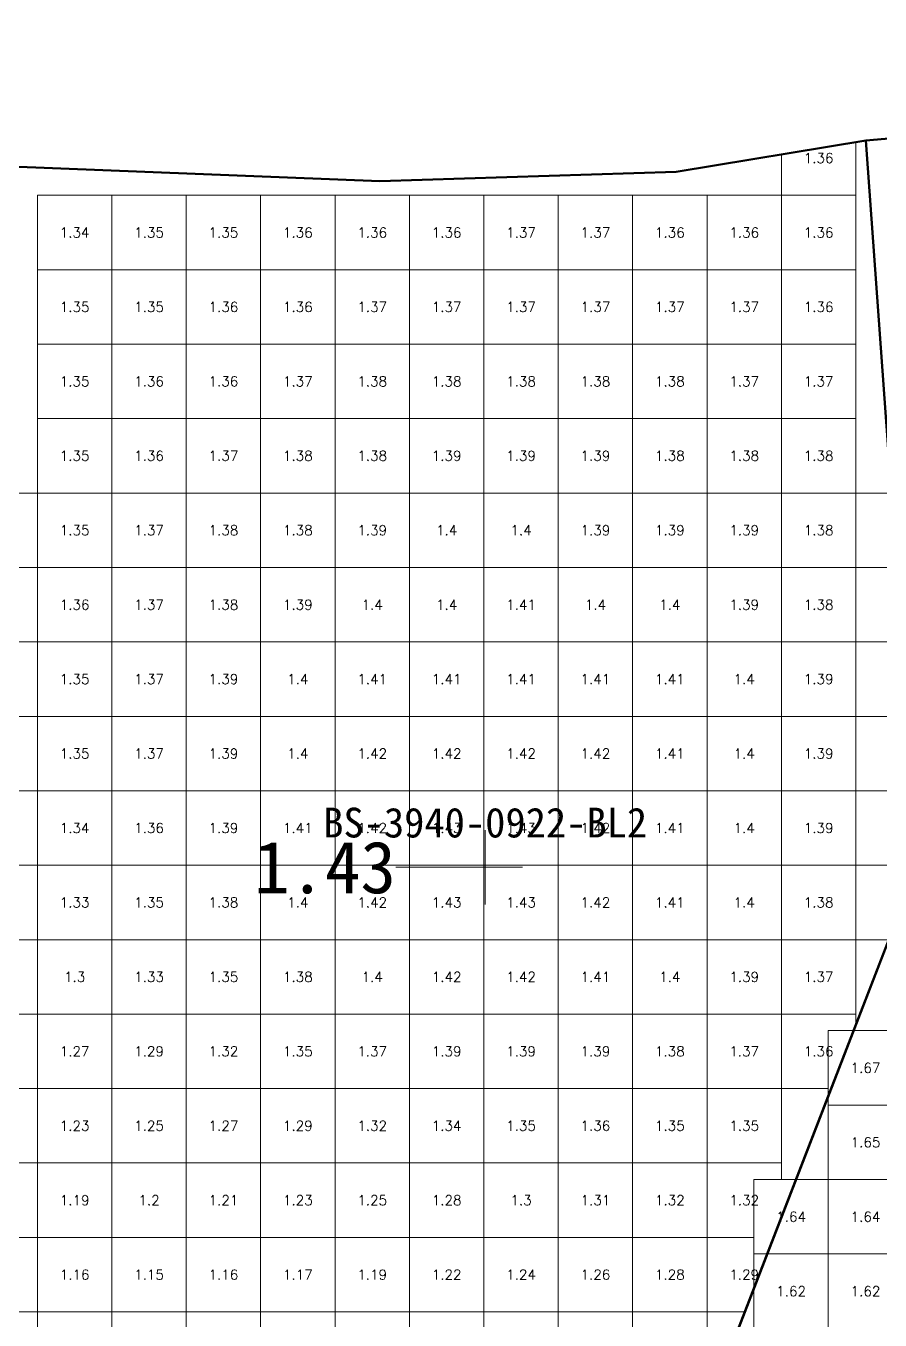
# Model space of a CAD drawing. Header units: inches. Extents: x 469984 to 470107, y 4349588 to 4349650.
# Drawn here: x 470035.83 to 470047.31, y 4349622.26 to 4349639.65 of the extents above; entities that cross this region are included whole.
import ezdxf
from ezdxf import colors
from ezdxf.entities.mleader import LeaderData, LeaderLine
from ezdxf.enums import TextEntityAlignment as Align
from ezdxf.math import Vec2, Vec3

# ---------------------------------------------------------------- set-up
doc = ezdxf.new("R2010")
doc.units = ezdxf.units.IN
doc.header["$MEASUREMENT"] = 0
for name, color, linetype, lineweight in [('1.000-1.500', 7, 'Continuous', 0), ('1.500-3.000', 7, 'Continuous', 0), ('点', 7, 'Continuous', 0), ('爆区方格网', 7, 'Continuous', 0), ('线条', 7, 'Continuous', 0), ('钻孔', 7, 'Continuous', 0)]:
    doc.layers.add(name, color=color, linetype=linetype, lineweight=lineweight)
doc.styles.add('3dmine_textStyle_1', font='txt.shx', dxfattribs={"height": 1, "bigfont": 'gbcbig.shx'})
doc.styles.add('3dmine_textStyle_2', font='', dxfattribs={"height": 1})
doc.styles.get("Standard").update_dxf_attribs({"font": 'arial.ttf'})
doc.styles.get('3dmine_textStyle_2').set_extended_font_data('SimSun-ExtB')

msp = doc.modelspace()

# ---------------------------------------------------------------- hatches: boundary and pattern name
at = {"layer": '钻孔', "linetype": 'Continuous', "lineweight": 0, "true_color": 0x0000ff, "extrusion": (0, 1, 0)}
msp.add_hatch(color=5, dxfattribs=at).paths.add_polyline_path([(-470043.001, 3929.936), (-470042.001, 3929.936), (-470042.001, 3934.936), (-470043.001, 3934.936)], flags=0)

# ---------------------------------------------------------------- linework, layer by layer
at = {"layer": '1.000-1.500', "color": 5, "linetype": 'Continuous', "lineweight": 50, "true_color": 0x0000ff}
msp.add_lwpolyline([(470047.82, 4349628.389), (470045.359, 4349622.031), (470044.457, 4349619.698), (470044.525, 4349615.37), (470039.185, 4349615.403), (470032.442, 4349615.446), (470031.612, 4349620.191), (470035.176, 4349626.046), (470035.247, 4349626.162), (470035.619, 4349637.76), (470040.586, 4349637.559), (470044.567, 4349637.688), (470047.117, 4349638.106), (470047.82, 4349628.389)], dxfattribs=at)
at = {"layer": '1.500-3.000', "color": 1, "linetype": 'Continuous', "lineweight": 50, "true_color": 0xff0000}
msp.add_lwpolyline([(470061.722, 4349630.424), (470059.63, 4349622.268), (470058.292, 4349617.052), (470059.317, 4349612.595), (470053.08, 4349612.148), (470044.525, 4349615.37), (470044.457, 4349619.698), (470046.612, 4349625.268), (470047.82, 4349628.389), (470047.117, 4349638.106), (470051.84, 4349638.515), (470058.074, 4349639.189), (470062.18, 4349639.647), (470061.722, 4349630.424)], dxfattribs=at)
at = {"layer": '点', "color": 138, "linetype": 'Continuous', "lineweight": 0, "true_color": 0x004c4c, "elevation": 3934.936}
for points in [[(470042.001, 4349627.844), (470042.001, 4349628.844)], [(470042.501, 4349628.344), (470041.501, 4349628.344)]]:
    msp.add_lwpolyline(points, dxfattribs=at)
at = {"layer": '爆区方格网', "color": 5, "linetype": 'Continuous', "lineweight": 0, "true_color": 0x0000ff, "elevation": 3932.15}
for points in [[(470046.983, 4349637.371), (470045.983, 4349637.371), (470045.983, 4349637.92), (470046.983, 4349638.085), (470046.983, 4349637.371)], [(470036.983, 4349636.371), (470035.983, 4349636.371), (470035.983, 4349637.371), (470036.983, 4349637.371), (470036.983, 4349636.371)], [(470037.983, 4349636.371), (470036.983, 4349636.371), (470036.983, 4349637.371), (470037.983, 4349637.371), (470037.983, 4349636.371)], [(470038.983, 4349636.371), (470037.983, 4349636.371), (470037.983, 4349637.371), (470038.983, 4349637.371), (470038.983, 4349636.371)], [(470039.983, 4349636.371), (470038.983, 4349636.371), (470038.983, 4349637.371), (470039.983, 4349637.371), (470039.983, 4349636.371)], [(470040.983, 4349636.371), (470039.983, 4349636.371), (470039.983, 4349637.371), (470040.983, 4349637.371), (470040.983, 4349636.371)], [(470041.983, 4349636.371), (470040.983, 4349636.371), (470040.983, 4349637.371), (470041.983, 4349637.371), (470041.983, 4349636.371)], [(470042.983, 4349636.371), (470041.983, 4349636.371), (470041.983, 4349637.371), (470042.983, 4349637.371), (470042.983, 4349636.371)], [(470043.983, 4349636.371), (470042.983, 4349636.371), (470042.983, 4349637.371), (470043.983, 4349637.371), (470043.983, 4349636.371)], [(470044.983, 4349636.371), (470043.983, 4349636.371), (470043.983, 4349637.371), (470044.983, 4349637.371), (470044.983, 4349636.371)], [(470045.983, 4349636.371), (470044.983, 4349636.371), (470044.983, 4349637.371), (470045.983, 4349637.371), (470045.983, 4349636.371)], [(470046.983, 4349636.371), (470045.983, 4349636.371), (470045.983, 4349637.371), (470046.983, 4349637.371), (470046.983, 4349636.371)], [(470036.983, 4349635.371), (470035.983, 4349635.371), (470035.983, 4349636.371), (470036.983, 4349636.371), (470036.983, 4349635.371)], [(470037.983, 4349635.371), (470036.983, 4349635.371), (470036.983, 4349636.371), (470037.983, 4349636.371), (470037.983, 4349635.371)], [(470038.983, 4349635.371), (470037.983, 4349635.371), (470037.983, 4349636.371), (470038.983, 4349636.371), (470038.983, 4349635.371)], [(470039.983, 4349635.371), (470038.983, 4349635.371), (470038.983, 4349636.371), (470039.983, 4349636.371), (470039.983, 4349635.371)], [(470040.983, 4349635.371), (470039.983, 4349635.371), (470039.983, 4349636.371), (470040.983, 4349636.371), (470040.983, 4349635.371)], [(470041.983, 4349635.371), (470040.983, 4349635.371), (470040.983, 4349636.371), (470041.983, 4349636.371), (470041.983, 4349635.371)], [(470042.983, 4349635.371), (470041.983, 4349635.371), (470041.983, 4349636.371), (470042.983, 4349636.371), (470042.983, 4349635.371)], [(470043.983, 4349635.371), (470042.983, 4349635.371), (470042.983, 4349636.371), (470043.983, 4349636.371), (470043.983, 4349635.371)], [(470044.983, 4349635.371), (470043.983, 4349635.371), (470043.983, 4349636.371), (470044.983, 4349636.371), (470044.983, 4349635.371)], [(470045.983, 4349635.371), (470044.983, 4349635.371), (470044.983, 4349636.371), (470045.983, 4349636.371), (470045.983, 4349635.371)], [(470046.983, 4349635.371), (470045.983, 4349635.371), (470045.983, 4349636.371), (470046.983, 4349636.371), (470046.983, 4349635.371)], [(470036.983, 4349634.371), (470035.983, 4349634.371), (470035.983, 4349635.371), (470036.983, 4349635.371), (470036.983, 4349634.371)], [(470037.983, 4349634.371), (470036.983, 4349634.371), (470036.983, 4349635.371), (470037.983, 4349635.371), (470037.983, 4349634.371)], [(470038.983, 4349634.371), (470037.983, 4349634.371), (470037.983, 4349635.371), (470038.983, 4349635.371), (470038.983, 4349634.371)], [(470039.983, 4349634.371), (470038.983, 4349634.371), (470038.983, 4349635.371), (470039.983, 4349635.371), (470039.983, 4349634.371)], [(470040.983, 4349634.371), (470039.983, 4349634.371), (470039.983, 4349635.371), (470040.983, 4349635.371), (470040.983, 4349634.371)], [(470041.983, 4349634.371), (470040.983, 4349634.371), (470040.983, 4349635.371), (470041.983, 4349635.371), (470041.983, 4349634.371)], [(470042.983, 4349634.371), (470041.983, 4349634.371), (470041.983, 4349635.371), (470042.983, 4349635.371), (470042.983, 4349634.371)], [(470043.983, 4349634.371), (470042.983, 4349634.371), (470042.983, 4349635.371), (470043.983, 4349635.371), (470043.983, 4349634.371)], [(470044.983, 4349634.371), (470043.983, 4349634.371), (470043.983, 4349635.371), (470044.983, 4349635.371), (470044.983, 4349634.371)], [(470045.983, 4349634.371), (470044.983, 4349634.371), (470044.983, 4349635.371), (470045.983, 4349635.371), (470045.983, 4349634.371)], [(470046.983, 4349634.371), (470045.983, 4349634.371), (470045.983, 4349635.371), (470046.983, 4349635.371), (470046.983, 4349634.371)], [(470036.983, 4349633.371), (470035.983, 4349633.371), (470035.983, 4349634.371), (470036.983, 4349634.371), (470036.983, 4349633.371)], [(470037.983, 4349633.371), (470036.983, 4349633.371), (470036.983, 4349634.371), (470037.983, 4349634.371), (470037.983, 4349633.371)], [(470038.983, 4349633.371), (470037.983, 4349633.371), (470037.983, 4349634.371), (470038.983, 4349634.371), (470038.983, 4349633.371)], [(470039.983, 4349633.371), (470038.983, 4349633.371), (470038.983, 4349634.371), (470039.983, 4349634.371), (470039.983, 4349633.371)], [(470040.983, 4349633.371), (470039.983, 4349633.371), (470039.983, 4349634.371), (470040.983, 4349634.371), (470040.983, 4349633.371)], [(470041.983, 4349633.371), (470040.983, 4349633.371), (470040.983, 4349634.371), (470041.983, 4349634.371), (470041.983, 4349633.371)], [(470042.983, 4349633.371), (470041.983, 4349633.371), (470041.983, 4349634.371), (470042.983, 4349634.371), (470042.983, 4349633.371)], [(470043.983, 4349633.371), (470042.983, 4349633.371), (470042.983, 4349634.371), (470043.983, 4349634.371), (470043.983, 4349633.371)], [(470044.983, 4349633.371), (470043.983, 4349633.371), (470043.983, 4349634.371), (470044.983, 4349634.371), (470044.983, 4349633.371)], [(470045.983, 4349633.371), (470044.983, 4349633.371), (470044.983, 4349634.371), (470045.983, 4349634.371), (470045.983, 4349633.371)], [(470046.983, 4349633.371), (470045.983, 4349633.371), (470045.983, 4349634.371), (470046.983, 4349634.371), (470046.983, 4349633.371)], [(470035.983, 4349632.371), (470034.983, 4349632.371), (470034.983, 4349633.371), (470035.983, 4349633.371), (470035.983, 4349632.371)], [(470036.983, 4349632.371), (470035.983, 4349632.371), (470035.983, 4349633.371), (470036.983, 4349633.371), (470036.983, 4349632.371)], [(470037.983, 4349632.371), (470036.983, 4349632.371), (470036.983, 4349633.371), (470037.983, 4349633.371), (470037.983, 4349632.371)], [(470038.983, 4349632.371), (470037.983, 4349632.371), (470037.983, 4349633.371), (470038.983, 4349633.371), (470038.983, 4349632.371)], [(470039.983, 4349632.371), (470038.983, 4349632.371), (470038.983, 4349633.371), (470039.983, 4349633.371), (470039.983, 4349632.371)], [(470040.983, 4349632.371), (470039.983, 4349632.371), (470039.983, 4349633.371), (470040.983, 4349633.371), (470040.983, 4349632.371)], [(470041.983, 4349632.371), (470040.983, 4349632.371), (470040.983, 4349633.371), (470041.983, 4349633.371), (470041.983, 4349632.371)], [(470042.983, 4349632.371), (470041.983, 4349632.371), (470041.983, 4349633.371), (470042.983, 4349633.371), (470042.983, 4349632.371)], [(470043.983, 4349632.371), (470042.983, 4349632.371), (470042.983, 4349633.371), (470043.983, 4349633.371), (470043.983, 4349632.371)], [(470044.983, 4349632.371), (470043.983, 4349632.371), (470043.983, 4349633.371), (470044.983, 4349633.371), (470044.983, 4349632.371)], [(470045.983, 4349632.371), (470044.983, 4349632.371), (470044.983, 4349633.371), (470045.983, 4349633.371), (470045.983, 4349632.371)], [(470046.983, 4349632.371), (470045.983, 4349632.371), (470045.983, 4349633.371), (470046.983, 4349633.371), (470046.983, 4349632.371)], [(470047.532, 4349632.371), (470046.983, 4349632.371), (470046.983, 4349633.371), (470047.459, 4349633.371), (470047.532, 4349632.371)], [(470035.983, 4349631.371), (470034.983, 4349631.371), (470034.983, 4349632.371), (470035.983, 4349632.371), (470035.983, 4349631.371)], [(470036.983, 4349631.371), (470035.983, 4349631.371), (470035.983, 4349632.371), (470036.983, 4349632.371), (470036.983, 4349631.371)], [(470037.983, 4349631.371), (470036.983, 4349631.371), (470036.983, 4349632.371), (470037.983, 4349632.371), (470037.983, 4349631.371)], [(470038.983, 4349631.371), (470037.983, 4349631.371), (470037.983, 4349632.371), (470038.983, 4349632.371), (470038.983, 4349631.371)], [(470039.983, 4349631.371), (470038.983, 4349631.371), (470038.983, 4349632.371), (470039.983, 4349632.371), (470039.983, 4349631.371)], [(470040.983, 4349631.371), (470039.983, 4349631.371), (470039.983, 4349632.371), (470040.983, 4349632.371), (470040.983, 4349631.371)], [(470041.983, 4349631.371), (470040.983, 4349631.371), (470040.983, 4349632.371), (470041.983, 4349632.371), (470041.983, 4349631.371)], [(470042.983, 4349631.371), (470041.983, 4349631.371), (470041.983, 4349632.371), (470042.983, 4349632.371), (470042.983, 4349631.371)], [(470043.983, 4349631.371), (470042.983, 4349631.371), (470042.983, 4349632.371), (470043.983, 4349632.371), (470043.983, 4349631.371)], [(470044.983, 4349631.371), (470043.983, 4349631.371), (470043.983, 4349632.371), (470044.983, 4349632.371), (470044.983, 4349631.371)], [(470045.983, 4349631.371), (470044.983, 4349631.371), (470044.983, 4349632.371), (470045.983, 4349632.371), (470045.983, 4349631.371)], [(470046.983, 4349631.371), (470045.983, 4349631.371), (470045.983, 4349632.371), (470046.983, 4349632.371), (470046.983, 4349631.371)], [(470047.604, 4349631.371), (470046.983, 4349631.371), (470046.983, 4349632.371), (470047.532, 4349632.371), (470047.604, 4349631.371)], [(470035.983, 4349630.371), (470034.983, 4349630.371), (470034.983, 4349631.371), (470035.983, 4349631.371), (470035.983, 4349630.371)], [(470036.983, 4349630.371), (470035.983, 4349630.371), (470035.983, 4349631.371), (470036.983, 4349631.371), (470036.983, 4349630.371)], [(470037.983, 4349630.371), (470036.983, 4349630.371), (470036.983, 4349631.371), (470037.983, 4349631.371), (470037.983, 4349630.371)], [(470038.983, 4349630.371), (470037.983, 4349630.371), (470037.983, 4349631.371), (470038.983, 4349631.371), (470038.983, 4349630.371)], [(470039.983, 4349630.371), (470038.983, 4349630.371), (470038.983, 4349631.371), (470039.983, 4349631.371), (470039.983, 4349630.371)], [(470040.983, 4349630.371), (470039.983, 4349630.371), (470039.983, 4349631.371), (470040.983, 4349631.371), (470040.983, 4349630.371)], [(470041.983, 4349630.371), (470040.983, 4349630.371), (470040.983, 4349631.371), (470041.983, 4349631.371), (470041.983, 4349630.371)], [(470042.983, 4349630.371), (470041.983, 4349630.371), (470041.983, 4349631.371), (470042.983, 4349631.371), (470042.983, 4349630.371)], [(470043.983, 4349630.371), (470042.983, 4349630.371), (470042.983, 4349631.371), (470043.983, 4349631.371), (470043.983, 4349630.371)], [(470044.983, 4349630.371), (470043.983, 4349630.371), (470043.983, 4349631.371), (470044.983, 4349631.371), (470044.983, 4349630.371)], [(470045.983, 4349630.371), (470044.983, 4349630.371), (470044.983, 4349631.371), (470045.983, 4349631.371), (470045.983, 4349630.371)], [(470046.983, 4349630.371), (470045.983, 4349630.371), (470045.983, 4349631.371), (470046.983, 4349631.371), (470046.983, 4349630.371)], [(470047.62, 4349631.149), (470047.983, 4349631.149), (470047.983, 4349630.371), (470047.676, 4349630.371), (470047.62, 4349631.149), (470047.613, 4349631.149), (470047.613, 4349630.371), (470046.983, 4349630.371), (470046.983, 4349631.371), (470047.604, 4349631.371), (470047.62, 4349631.149)], [(470035.983, 4349629.371), (470034.983, 4349629.371), (470034.983, 4349630.371), (470035.983, 4349630.371), (470035.983, 4349629.371)], [(470036.983, 4349629.371), (470035.983, 4349629.371), (470035.983, 4349630.371), (470036.983, 4349630.371), (470036.983, 4349629.371)], [(470037.983, 4349629.371), (470036.983, 4349629.371), (470036.983, 4349630.371), (470037.983, 4349630.371), (470037.983, 4349629.371)], [(470038.983, 4349629.371), (470037.983, 4349629.371), (470037.983, 4349630.371), (470038.983, 4349630.371), (470038.983, 4349629.371)], [(470039.983, 4349629.371), (470038.983, 4349629.371), (470038.983, 4349630.371), (470039.983, 4349630.371), (470039.983, 4349629.371)], [(470040.983, 4349629.371), (470039.983, 4349629.371), (470039.983, 4349630.371), (470040.983, 4349630.371), (470040.983, 4349629.371)], [(470041.983, 4349629.371), (470040.983, 4349629.371), (470040.983, 4349630.371), (470041.983, 4349630.371), (470041.983, 4349629.371)], [(470042.983, 4349629.371), (470041.983, 4349629.371), (470041.983, 4349630.371), (470042.983, 4349630.371), (470042.983, 4349629.371)], [(470043.983, 4349629.371), (470042.983, 4349629.371), (470042.983, 4349630.371), (470043.983, 4349630.371), (470043.983, 4349629.371)], [(470044.983, 4349629.371), (470043.983, 4349629.371), (470043.983, 4349630.371), (470044.983, 4349630.371), (470044.983, 4349629.371)], [(470045.983, 4349629.371), (470044.983, 4349629.371), (470044.983, 4349630.371), (470045.983, 4349630.371), (470045.983, 4349629.371)], [(470046.983, 4349629.371), (470045.983, 4349629.371), (470045.983, 4349630.371), (470046.983, 4349630.371), (470046.983, 4349629.371)], [(470047.613, 4349630.149), (470047.613, 4349629.371), (470046.983, 4349629.371), (470046.983, 4349630.371), (470047.613, 4349630.371), (470047.613, 4349630.149)], [(470035.983, 4349628.371), (470034.983, 4349628.371), (470034.983, 4349629.371), (470035.983, 4349629.371), (470035.983, 4349628.371)], [(470036.983, 4349628.371), (470035.983, 4349628.371), (470035.983, 4349629.371), (470036.983, 4349629.371), (470036.983, 4349628.371)], [(470037.983, 4349628.371), (470036.983, 4349628.371), (470036.983, 4349629.371), (470037.983, 4349629.371), (470037.983, 4349628.371)], [(470038.983, 4349628.371), (470037.983, 4349628.371), (470037.983, 4349629.371), (470038.983, 4349629.371), (470038.983, 4349628.371)], [(470039.983, 4349628.371), (470038.983, 4349628.371), (470038.983, 4349629.371), (470039.983, 4349629.371), (470039.983, 4349628.371)], [(470040.983, 4349628.371), (470039.983, 4349628.371), (470039.983, 4349629.371), (470040.983, 4349629.371), (470040.983, 4349628.371)], [(470041.983, 4349628.371), (470040.983, 4349628.371), (470040.983, 4349629.371), (470041.983, 4349629.371), (470041.983, 4349628.371)], [(470042.983, 4349628.371), (470041.983, 4349628.371), (470041.983, 4349629.371), (470042.983, 4349629.371), (470042.983, 4349628.371)], [(470043.983, 4349628.371), (470042.983, 4349628.371), (470042.983, 4349629.371), (470043.983, 4349629.371), (470043.983, 4349628.371)], [(470044.983, 4349628.371), (470043.983, 4349628.371), (470043.983, 4349629.371), (470044.983, 4349629.371), (470044.983, 4349628.371)], [(470045.983, 4349628.371), (470044.983, 4349628.371), (470044.983, 4349629.371), (470045.983, 4349629.371), (470045.983, 4349628.371)], [(470046.983, 4349628.371), (470045.983, 4349628.371), (470045.983, 4349629.371), (470046.983, 4349629.371), (470046.983, 4349628.371)], [(470047.613, 4349629.149), (470047.613, 4349628.371), (470046.983, 4349628.371), (470046.983, 4349629.371), (470047.613, 4349629.371), (470047.613, 4349629.149)], [(470035.983, 4349627.371), (470034.983, 4349627.371), (470034.983, 4349628.371), (470035.983, 4349628.371), (470035.983, 4349627.371)], [(470036.983, 4349627.371), (470035.983, 4349627.371), (470035.983, 4349628.371), (470036.983, 4349628.371), (470036.983, 4349627.371)], [(470037.983, 4349627.371), (470036.983, 4349627.371), (470036.983, 4349628.371), (470037.983, 4349628.371), (470037.983, 4349627.371)], [(470038.983, 4349627.371), (470037.983, 4349627.371), (470037.983, 4349628.371), (470038.983, 4349628.371), (470038.983, 4349627.371)], [(470039.983, 4349627.371), (470038.983, 4349627.371), (470038.983, 4349628.371), (470039.983, 4349628.371), (470039.983, 4349627.371)], [(470040.983, 4349627.371), (470039.983, 4349627.371), (470039.983, 4349628.371), (470040.983, 4349628.371), (470040.983, 4349627.371)], [(470041.983, 4349627.371), (470040.983, 4349627.371), (470040.983, 4349628.371), (470041.983, 4349628.371), (470041.983, 4349627.371)], [(470042.983, 4349627.371), (470041.983, 4349627.371), (470041.983, 4349628.371), (470042.983, 4349628.371), (470042.983, 4349627.371)], [(470043.983, 4349627.371), (470042.983, 4349627.371), (470042.983, 4349628.371), (470043.983, 4349628.371), (470043.983, 4349627.371)], [(470044.983, 4349627.371), (470043.983, 4349627.371), (470043.983, 4349628.371), (470044.983, 4349628.371), (470044.983, 4349627.371)], [(470045.983, 4349627.371), (470044.983, 4349627.371), (470044.983, 4349628.371), (470045.983, 4349628.371), (470045.983, 4349627.371)], [(470046.983, 4349627.371), (470045.983, 4349627.371), (470045.983, 4349628.371), (470046.983, 4349628.371), (470046.983, 4349627.371)], [(470047.613, 4349628.149), (470047.613, 4349627.854), (470047.727, 4349628.149), (470047.426, 4349627.371), (470046.983, 4349627.371), (470046.983, 4349628.371), (470047.613, 4349628.371), (470047.613, 4349628.149)], [(470035.983, 4349626.371), (470034.983, 4349626.371), (470034.983, 4349627.371), (470035.983, 4349627.371), (470035.983, 4349626.371)], [(470036.983, 4349626.371), (470035.983, 4349626.371), (470035.983, 4349627.371), (470036.983, 4349627.371), (470036.983, 4349626.371)], [(470037.983, 4349626.371), (470036.983, 4349626.371), (470036.983, 4349627.371), (470037.983, 4349627.371), (470037.983, 4349626.371)], [(470038.983, 4349626.371), (470037.983, 4349626.371), (470037.983, 4349627.371), (470038.983, 4349627.371), (470038.983, 4349626.371)], [(470039.983, 4349626.371), (470038.983, 4349626.371), (470038.983, 4349627.371), (470039.983, 4349627.371), (470039.983, 4349626.371)], [(470040.983, 4349626.371), (470039.983, 4349626.371), (470039.983, 4349627.371), (470040.983, 4349627.371), (470040.983, 4349626.371)], [(470041.983, 4349626.371), (470040.983, 4349626.371), (470040.983, 4349627.371), (470041.983, 4349627.371), (470041.983, 4349626.371)], [(470042.983, 4349626.371), (470041.983, 4349626.371), (470041.983, 4349627.371), (470042.983, 4349627.371), (470042.983, 4349626.371)], [(470043.983, 4349626.371), (470042.983, 4349626.371), (470042.983, 4349627.371), (470043.983, 4349627.371), (470043.983, 4349626.371)], [(470044.983, 4349626.371), (470043.983, 4349626.371), (470043.983, 4349627.371), (470044.983, 4349627.371), (470044.983, 4349626.371)], [(470045.983, 4349626.371), (470044.983, 4349626.371), (470044.983, 4349627.371), (470045.983, 4349627.371), (470045.983, 4349626.371)], [(470046.983, 4349626.371), (470045.983, 4349626.371), (470045.983, 4349627.371), (470046.983, 4349627.371), (470046.983, 4349626.371)], [(470035.983, 4349625.371), (470034.983, 4349625.371), (470034.983, 4349625.729), (470035.247, 4349626.162), (470035.176, 4349626.046), (470034.983, 4349625.729), (470034.983, 4349626.371), (470035.983, 4349626.371), (470035.983, 4349625.371)], [(470036.983, 4349625.371), (470035.983, 4349625.371), (470035.983, 4349626.371), (470036.983, 4349626.371), (470036.983, 4349625.371)], [(470037.983, 4349625.371), (470036.983, 4349625.371), (470036.983, 4349626.371), (470037.983, 4349626.371), (470037.983, 4349625.371)], [(470038.983, 4349625.371), (470037.983, 4349625.371), (470037.983, 4349626.371), (470038.983, 4349626.371), (470038.983, 4349625.371)], [(470039.983, 4349625.371), (470038.983, 4349625.371), (470038.983, 4349626.371), (470039.983, 4349626.371), (470039.983, 4349625.371)], [(470040.983, 4349625.371), (470039.983, 4349625.371), (470039.983, 4349626.371), (470040.983, 4349626.371), (470040.983, 4349625.371)], [(470041.983, 4349625.371), (470040.983, 4349625.371), (470040.983, 4349626.371), (470041.983, 4349626.371), (470041.983, 4349625.371)], [(470042.983, 4349625.371), (470041.983, 4349625.371), (470041.983, 4349626.371), (470042.983, 4349626.371), (470042.983, 4349625.371)], [(470043.983, 4349625.371), (470042.983, 4349625.371), (470042.983, 4349626.371), (470043.983, 4349626.371), (470043.983, 4349625.371)], [(470044.983, 4349625.371), (470043.983, 4349625.371), (470043.983, 4349626.371), (470044.983, 4349626.371), (470044.983, 4349625.371)], [(470045.983, 4349625.371), (470044.983, 4349625.371), (470044.983, 4349626.371), (470045.983, 4349626.371), (470045.983, 4349625.371)], [(470046.983, 4349626.227), (470046.652, 4349625.371), (470046.652, 4349625.371), (470046.953, 4349626.149), (470046.613, 4349626.149), (470046.613, 4349625.371), (470045.983, 4349625.371), (470045.983, 4349626.371), (470046.983, 4349626.371), (470046.983, 4349626.227)], [(470035.983, 4349624.371), (470034.983, 4349624.371), (470034.983, 4349625.371), (470035.983, 4349625.371), (470035.983, 4349624.371)], [(470036.983, 4349624.371), (470035.983, 4349624.371), (470035.983, 4349625.371), (470036.983, 4349625.371), (470036.983, 4349624.371)], [(470037.983, 4349624.371), (470036.983, 4349624.371), (470036.983, 4349625.371), (470037.983, 4349625.371), (470037.983, 4349624.371)], [(470038.983, 4349624.371), (470037.983, 4349624.371), (470037.983, 4349625.371), (470038.983, 4349625.371), (470038.983, 4349624.371)], [(470039.983, 4349624.371), (470038.983, 4349624.371), (470038.983, 4349625.371), (470039.983, 4349625.371), (470039.983, 4349624.371)], [(470040.983, 4349624.371), (470039.983, 4349624.371), (470039.983, 4349625.371), (470040.983, 4349625.371), (470040.983, 4349624.371)], [(470041.983, 4349624.371), (470040.983, 4349624.371), (470040.983, 4349625.371), (470041.983, 4349625.371), (470041.983, 4349624.371)], [(470042.983, 4349624.371), (470041.983, 4349624.371), (470041.983, 4349625.371), (470042.983, 4349625.371), (470042.983, 4349624.371)], [(470043.983, 4349624.371), (470042.983, 4349624.371), (470042.983, 4349625.371), (470043.983, 4349625.371), (470043.983, 4349624.371)], [(470044.983, 4349624.371), (470043.983, 4349624.371), (470043.983, 4349625.371), (470044.983, 4349625.371), (470044.983, 4349624.371)], [(470045.983, 4349624.371), (470044.983, 4349624.371), (470044.983, 4349625.371), (470045.983, 4349625.371), (470045.983, 4349624.371)], [(470035.983, 4349623.371), (470034.983, 4349623.371), (470034.983, 4349624.371), (470035.983, 4349624.371), (470035.983, 4349623.371)], [(470036.983, 4349623.371), (470035.983, 4349623.371), (470035.983, 4349624.371), (470036.983, 4349624.371), (470036.983, 4349623.371)], [(470037.983, 4349623.371), (470036.983, 4349623.371), (470036.983, 4349624.371), (470037.983, 4349624.371), (470037.983, 4349623.371)], [(470038.983, 4349623.371), (470037.983, 4349623.371), (470037.983, 4349624.371), (470038.983, 4349624.371), (470038.983, 4349623.371)], [(470039.983, 4349623.371), (470038.983, 4349623.371), (470038.983, 4349624.371), (470039.983, 4349624.371), (470039.983, 4349623.371)], [(470040.983, 4349623.371), (470039.983, 4349623.371), (470039.983, 4349624.371), (470040.983, 4349624.371), (470040.983, 4349623.371)], [(470041.983, 4349623.371), (470040.983, 4349623.371), (470040.983, 4349624.371), (470041.983, 4349624.371), (470041.983, 4349623.371)], [(470042.983, 4349623.371), (470041.983, 4349623.371), (470041.983, 4349624.371), (470042.983, 4349624.371), (470042.983, 4349623.371)], [(470043.983, 4349623.371), (470042.983, 4349623.371), (470042.983, 4349624.371), (470043.983, 4349624.371), (470043.983, 4349623.371)], [(470044.983, 4349623.371), (470043.983, 4349623.371), (470043.983, 4349624.371), (470044.983, 4349624.371), (470044.983, 4349623.371)], [(470045.983, 4349624.149), (470045.613, 4349624.149), (470045.613, 4349623.371), (470044.983, 4349623.371), (470044.983, 4349624.371), (470045.983, 4349624.371), (470045.983, 4349624.149)], [(470045.983, 4349623.643), (470045.878, 4349623.371), (470045.983, 4349623.643), (470045.983, 4349623.643)], [(470035.983, 4349622.371), (470034.983, 4349622.371), (470034.983, 4349623.371), (470035.983, 4349623.371), (470035.983, 4349622.371)], [(470036.983, 4349622.371), (470035.983, 4349622.371), (470035.983, 4349623.371), (470036.983, 4349623.371), (470036.983, 4349622.371)], [(470037.983, 4349622.371), (470036.983, 4349622.371), (470036.983, 4349623.371), (470037.983, 4349623.371), (470037.983, 4349622.371)], [(470038.983, 4349622.371), (470037.983, 4349622.371), (470037.983, 4349623.371), (470038.983, 4349623.371), (470038.983, 4349622.371)], [(470039.983, 4349622.371), (470038.983, 4349622.371), (470038.983, 4349623.371), (470039.983, 4349623.371), (470039.983, 4349622.371)], [(470040.983, 4349622.371), (470039.983, 4349622.371), (470039.983, 4349623.371), (470040.983, 4349623.371), (470040.983, 4349622.371)], [(470041.983, 4349622.371), (470040.983, 4349622.371), (470040.983, 4349623.371), (470041.983, 4349623.371), (470041.983, 4349622.371)], [(470042.983, 4349622.371), (470041.983, 4349622.371), (470041.983, 4349623.371), (470042.983, 4349623.371), (470042.983, 4349622.371)], [(470043.983, 4349622.371), (470042.983, 4349622.371), (470042.983, 4349623.371), (470043.983, 4349623.371), (470043.983, 4349622.371)], [(470044.983, 4349622.371), (470043.983, 4349622.371), (470043.983, 4349623.371), (470044.983, 4349623.371), (470044.983, 4349622.371)], [(470045.491, 4349622.371), (470044.983, 4349622.371), (470044.983, 4349623.371), (470045.613, 4349623.371), (470045.613, 4349623.149), (470045.613, 4349622.685), (470045.792, 4349623.149), (470045.878, 4349623.371), (470045.491, 4349622.371)], [(470035.983, 4349621.371), (470034.983, 4349621.371), (470034.983, 4349622.371), (470035.983, 4349622.371), (470035.983, 4349621.371)], [(470036.983, 4349621.371), (470035.983, 4349621.371), (470035.983, 4349622.371), (470036.983, 4349622.371), (470036.983, 4349621.371)], [(470037.983, 4349621.371), (470036.983, 4349621.371), (470036.983, 4349622.371), (470037.983, 4349622.371), (470037.983, 4349621.371)], [(470038.983, 4349621.371), (470037.983, 4349621.371), (470037.983, 4349622.371), (470038.983, 4349622.371), (470038.983, 4349621.371)], [(470039.983, 4349621.371), (470038.983, 4349621.371), (470038.983, 4349622.371), (470039.983, 4349622.371), (470039.983, 4349621.371)], [(470040.983, 4349621.371), (470039.983, 4349621.371), (470039.983, 4349622.371), (470040.983, 4349622.371), (470040.983, 4349621.371)], [(470041.983, 4349621.371), (470040.983, 4349621.371), (470040.983, 4349622.371), (470041.983, 4349622.371), (470041.983, 4349621.371)], [(470042.983, 4349621.371), (470041.983, 4349621.371), (470041.983, 4349622.371), (470042.983, 4349622.371), (470042.983, 4349621.371)], [(470043.983, 4349621.371), (470042.983, 4349621.371), (470042.983, 4349622.371), (470043.983, 4349622.371), (470043.983, 4349621.371)], [(470044.983, 4349621.371), (470043.983, 4349621.371), (470043.983, 4349622.371), (470044.983, 4349622.371), (470044.983, 4349621.371)]]:
    msp.add_lwpolyline(points, dxfattribs=at)
at = {"layer": '爆区方格网', "color": 1, "linetype": 'Continuous', "lineweight": 0, "true_color": 0xff0000, "elevation": 3932.296}
for points in [[(470046.613, 4349625.269), (470046.613, 4349626.149), (470046.953, 4349626.149), (470046.613, 4349625.269)], [(470047.613, 4349625.149), (470046.613, 4349625.149), (470046.613, 4349625.269), (470046.953, 4349626.149), (470047.613, 4349626.149), (470047.613, 4349625.149)], [(470047.613, 4349624.149), (470046.613, 4349624.149), (470046.613, 4349625.149), (470047.613, 4349625.149), (470047.613, 4349624.149)], [(470045.792, 4349623.149), (470045.613, 4349623.149), (470045.613, 4349624.149), (470046.179, 4349624.149), (470045.792, 4349623.149)], [(470046.613, 4349623.149), (470045.792, 4349623.149), (470046.179, 4349624.149), (470046.613, 4349624.149), (470046.613, 4349623.149)], [(470047.613, 4349623.149), (470046.613, 4349623.149), (470046.613, 4349624.149), (470047.613, 4349624.149), (470047.613, 4349623.149)], [(470045.613, 4349622.685), (470045.613, 4349623.149), (470045.792, 4349623.149), (470045.613, 4349622.685)], [(470046.613, 4349622.149), (470045.613, 4349622.149), (470045.613, 4349622.685), (470045.792, 4349623.149), (470046.613, 4349623.149), (470046.613, 4349622.149)], [(470047.613, 4349622.149), (470046.613, 4349622.149), (470046.613, 4349623.149), (470047.613, 4349623.149), (470047.613, 4349622.149)]]:
    msp.add_lwpolyline(points, dxfattribs=at)
at = {"layer": '线条', "color": 138, "linetype": 'Continuous', "lineweight": 0, "true_color": 0x004c4c, "elevation": 3934.936}
msp.add_lwpolyline([(470042.001, 4349628.344), (470042.001, 4349628.344), (470042.001, 4349628.344)], dxfattribs=at)
at = {"layer": '钻孔', "color": 5, "linetype": 'Continuous', "lineweight": 0, "true_color": 0x0000ff}
for elevation in [3934.936, 3929.936]:
    msp.add_lwpolyline([(470042.001, 4349628.344), (470040.801, 4349628.344)], dxfattribs=dict(at, elevation=elevation))

# ---------------------------------------------------------------- texts
at = {"color": 5, "linetype": 'Continuous', "lineweight": 0, "true_color": 0x0000ff, "style": '3dmine_textStyle_1'}
for s, p in [('1.36', (470046.483, 4349637.871, 3932.15)), ('1.34', (470036.483, 4349636.871, 3932.15)), ('1.35', (470037.483, 4349636.871, 3932.15)), ('1.35', (470038.483, 4349636.871, 3932.15)), ('1.36', (470039.483, 4349636.871, 3932.15)), ('1.36', (470040.483, 4349636.871, 3932.15)), ('1.36', (470041.483, 4349636.871, 3932.15)), ('1.37', (470042.483, 4349636.871, 3932.15)), ('1.37', (470043.483, 4349636.871, 3932.15)), ('1.36', (470044.483, 4349636.871, 3932.15)), ('1.36', (470045.483, 4349636.871, 3932.15)), ('1.36', (470046.483, 4349636.871, 3932.15)), ('1.35', (470036.483, 4349635.871, 3932.15)), ('1.35', (470037.483, 4349635.871, 3932.15)), ('1.36', (470038.483, 4349635.871, 3932.15)), ('1.36', (470039.483, 4349635.871, 3932.15)), ('1.37', (470040.483, 4349635.871, 3932.15)), ('1.37', (470041.483, 4349635.871, 3932.15)), ('1.37', (470042.483, 4349635.871, 3932.15)), ('1.37', (470043.483, 4349635.871, 3932.15)), ('1.37', (470044.483, 4349635.871, 3932.15)), ('1.37', (470045.483, 4349635.871, 3932.15)), ('1.36', (470046.483, 4349635.871, 3932.15)), ('1.35', (470036.483, 4349634.871, 3932.15)), ('1.36', (470037.483, 4349634.871, 3932.15)), ('1.36', (470038.483, 4349634.871, 3932.15)), ('1.37', (470039.483, 4349634.871, 3932.15)), ('1.38', (470040.483, 4349634.871, 3932.15)), ('1.38', (470041.483, 4349634.871, 3932.15)), ('1.38', (470042.483, 4349634.871, 3932.15)), ('1.38', (470043.483, 4349634.871, 3932.15)), ('1.38', (470044.483, 4349634.871, 3932.15)), ('1.37', (470045.483, 4349634.871, 3932.15)), ('1.37', (470046.483, 4349634.871, 3932.15)), ('1.35', (470036.483, 4349633.871, 3932.15)), ('1.36', (470037.483, 4349633.871, 3932.15)), ('1.37', (470038.483, 4349633.871, 3932.15)), ('1.38', (470039.483, 4349633.871, 3932.15)), ('1.38', (470040.483, 4349633.871, 3932.15)), ('1.39', (470041.483, 4349633.871, 3932.15)), ('1.39', (470042.483, 4349633.871, 3932.15)), ('1.39', (470043.483, 4349633.871, 3932.15)), ('1.38', (470044.483, 4349633.871, 3932.15)), ('1.38', (470045.483, 4349633.871, 3932.15)), ('1.38', (470046.483, 4349633.871, 3932.15)), ('1.35', (470036.483, 4349632.871, 3932.15)), ('1.37', (470037.483, 4349632.871, 3932.15)), ('1.38', (470038.483, 4349632.871, 3932.15)), ('1.38', (470039.483, 4349632.871, 3932.15)), ('1.39', (470040.483, 4349632.871, 3932.15)), ('1.4', (470041.483, 4349632.871, 3932.15)), ('1.4', (470042.483, 4349632.871, 3932.15)), ('1.39', (470043.483, 4349632.871, 3932.15)), ('1.39', (470044.483, 4349632.871, 3932.15)), ('1.39', (470045.483, 4349632.871, 3932.15)), ('1.38', (470046.483, 4349632.871, 3932.15)), ('1.36', (470036.483, 4349631.871, 3932.15)), ('1.37', (470037.483, 4349631.871, 3932.15)), ('1.38', (470038.483, 4349631.871, 3932.15)), ('1.39', (470039.483, 4349631.871, 3932.15)), ('1.4', (470040.483, 4349631.871, 3932.15)), ('1.4', (470041.483, 4349631.871, 3932.15)), ('1.41', (470042.483, 4349631.871, 3932.15)), ('1.4', (470043.483, 4349631.871, 3932.15)), ('1.4', (470044.483, 4349631.871, 3932.15)), ('1.39', (470045.483, 4349631.871, 3932.15)), ('1.38', (470046.483, 4349631.871, 3932.15)), ('1.35', (470036.483, 4349630.871, 3932.15)), ('1.37', (470037.483, 4349630.871, 3932.15)), ('1.39', (470038.483, 4349630.871, 3932.15)), ('1.4', (470039.483, 4349630.871, 3932.15)), ('1.41', (470040.483, 4349630.871, 3932.15)), ('1.41', (470041.483, 4349630.871, 3932.15)), ('1.41', (470042.483, 4349630.871, 3932.15)), ('1.41', (470043.483, 4349630.871, 3932.15)), ('1.41', (470044.483, 4349630.871, 3932.15)), ('1.4', (470045.483, 4349630.871, 3932.15)), ('1.39', (470046.483, 4349630.871, 3932.15)), ('1.35', (470036.483, 4349629.871, 3932.15)), ('1.37', (470037.483, 4349629.871, 3932.15)), ('1.39', (470038.483, 4349629.871, 3932.15)), ('1.4', (470039.483, 4349629.871, 3932.15)), ('1.42', (470040.483, 4349629.871, 3932.15)), ('1.42', (470041.483, 4349629.871, 3932.15)), ('1.42', (470042.483, 4349629.871, 3932.15)), ('1.42', (470043.483, 4349629.871, 3932.15)), ('1.41', (470044.483, 4349629.871, 3932.15)), ('1.4', (470045.483, 4349629.871, 3932.15)), ('1.39', (470046.483, 4349629.871, 3932.15)), ('1.34', (470036.483, 4349628.871, 3932.15)), ('1.36', (470037.483, 4349628.871, 3932.15)), ('1.39', (470038.483, 4349628.871, 3932.15)), ('1.41', (470039.483, 4349628.871, 3932.15)), ('1.42', (470040.483, 4349628.871, 3932.15)), ('1.43', (470041.483, 4349628.871, 3932.15)), ('1.43', (470042.483, 4349628.871, 3932.15)), ('1.42', (470043.483, 4349628.871, 3932.15)), ('1.41', (470044.483, 4349628.871, 3932.15)), ('1.4', (470045.483, 4349628.871, 3932.15)), ('1.39', (470046.483, 4349628.871, 3932.15)), ('1.33', (470036.483, 4349627.871, 3932.15)), ('1.35', (470037.483, 4349627.871, 3932.15)), ('1.38', (470038.483, 4349627.871, 3932.15)), ('1.4', (470039.483, 4349627.871, 3932.15)), ('1.42', (470040.483, 4349627.871, 3932.15)), ('1.43', (470041.483, 4349627.871, 3932.15)), ('1.43', (470042.483, 4349627.871, 3932.15)), ('1.42', (470043.483, 4349627.871, 3932.15)), ('1.41', (470044.483, 4349627.871, 3932.15)), ('1.4', (470045.483, 4349627.871, 3932.15)), ('1.38', (470046.483, 4349627.871, 3932.15)), ('1.3', (470036.483, 4349626.871, 3932.15)), ('1.33', (470037.483, 4349626.871, 3932.15)), ('1.35', (470038.483, 4349626.871, 3932.15)), ('1.38', (470039.483, 4349626.871, 3932.15)), ('1.4', (470040.483, 4349626.871, 3932.15)), ('1.42', (470041.483, 4349626.871, 3932.15)), ('1.42', (470042.483, 4349626.871, 3932.15)), ('1.41', (470043.483, 4349626.871, 3932.15)), ('1.4', (470044.483, 4349626.871, 3932.15)), ('1.39', (470045.483, 4349626.871, 3932.15)), ('1.37', (470046.483, 4349626.871, 3932.15)), ('1.27', (470036.483, 4349625.871, 3932.15)), ('1.29', (470037.483, 4349625.871, 3932.15)), ('1.32', (470038.483, 4349625.871, 3932.15)), ('1.35', (470039.483, 4349625.871, 3932.15)), ('1.37', (470040.483, 4349625.871, 3932.15)), ('1.39', (470041.483, 4349625.871, 3932.15)), ('1.39', (470042.483, 4349625.871, 3932.15)), ('1.39', (470043.483, 4349625.871, 3932.15)), ('1.38', (470044.483, 4349625.871, 3932.15)), ('1.37', (470045.483, 4349625.871, 3932.15)), ('1.36', (470046.483, 4349625.871, 3932.15)), ('1.23', (470036.483, 4349624.871, 3932.15)), ('1.25', (470037.483, 4349624.871, 3932.15)), ('1.27', (470038.483, 4349624.871, 3932.15)), ('1.29', (470039.483, 4349624.871, 3932.15)), ('1.32', (470040.483, 4349624.871, 3932.15)), ('1.34', (470041.483, 4349624.871, 3932.15)), ('1.35', (470042.483, 4349624.871, 3932.15)), ('1.36', (470043.483, 4349624.871, 3932.15)), ('1.35', (470044.483, 4349624.871, 3932.15)), ('1.35', (470045.483, 4349624.871, 3932.15)), ('1.19', (470036.483, 4349623.871, 3932.15)), ('1.2', (470037.483, 4349623.871, 3932.15)), ('1.21', (470038.483, 4349623.871, 3932.15)), ('1.23', (470039.483, 4349623.871, 3932.15)), ('1.25', (470040.483, 4349623.871, 3932.15)), ('1.28', (470041.483, 4349623.871, 3932.15)), ('1.3', (470042.483, 4349623.871, 3932.15)), ('1.31', (470043.483, 4349623.871, 3932.15)), ('1.32', (470044.483, 4349623.871, 3932.15)), ('1.32', (470045.483, 4349623.871, 3932.15)), ('1.16', (470036.483, 4349622.871, 3932.15)), ('1.15', (470037.483, 4349622.871, 3932.15)), ('1.16', (470038.483, 4349622.871, 3932.15)), ('1.17', (470039.483, 4349622.871, 3932.15)), ('1.19', (470040.483, 4349622.871, 3932.15)), ('1.22', (470041.483, 4349622.871, 3932.15)), ('1.24', (470042.483, 4349622.871, 3932.15)), ('1.26', (470043.483, 4349622.871, 3932.15)), ('1.28', (470044.483, 4349622.871, 3932.15)), ('1.29', (470045.483, 4349622.871, 3932.15))]:
    msp.add_text(s, height=0.1333, dxfattribs=at).set_placement(p, align=Align.MIDDLE_CENTER)
at = {"color": 1, "linetype": 'Continuous', "lineweight": 0, "true_color": 0xff0000, "style": '3dmine_textStyle_1'}
for s, p in [('1.67', (470047.113, 4349625.649, 3932.296)), ('1.65', (470047.113, 4349624.649, 3932.296)), ('1.64', (470046.113, 4349623.649, 3932.296)), ('1.64', (470047.113, 4349623.649, 3932.296)), ('1.62', (470046.113, 4349622.649, 3932.296)), ('1.62', (470047.113, 4349622.649, 3932.296))]:
    msp.add_text(s, height=0.1333, dxfattribs=at).set_placement(p, align=Align.MIDDLE_CENTER)
at = {"layer": '钻孔', "color": 138, "linetype": 'Continuous', "lineweight": 0, "true_color": 0x004c4c, "style": '3dmine_textStyle_2'}
msp.add_text('BS-3940-0922-BL2', height=0.4, dxfattribs=at).set_placement((470042.001, 4349628.744, 3934.936), align=Align.CENTER)
at = {"layer": '钻孔', "color": 5, "linetype": 'Continuous', "lineweight": 0, "true_color": 0x0000ff, "style": '3dmine_textStyle_2'}
msp.add_text('1.43', height=0.7, dxfattribs=at).set_placement((470040.801, 4349628.344, 3932.436), align=Align.MIDDLE_RIGHT)

# ---------------------------------------------------------------- leaders
ml = msp.add_multileader_mtext('Standard')
ml.set_content('1{\\f宋体|b0|i0|c134|p2;号矿块}', color=256)
ml.set_leader_properties()
ml.build(insert=Vec2(0, 0))
ml.multileader.update_dxf_attribs({"dogleg_length": 0.36, "arrow_head_size": 0.18})
ctx = ml.context
ctx.base_point, ctx.char_height, ctx.arrow_head_size, ctx.landing_gap_size, ctx.plane_origin = Vec3(470033.848, 4349590.053, 3932.296), 2.5, 0.18, 0.09, Vec3(470055.113, 4349629.149, 3932.296)
notes = []
notes.append((ctx, [(0, (1, 1, 0), (470046.537, 4349590.053, 3932.296), (-1, 0), 0.36, [(0, [(470055.113, 4349629.149, 3932.296)], 256, [])])]))
ctx.mtext.insert, ctx.mtext.flow_direction = Vec3(470033.938, 4349591.485, 3932.296), 5
for ctx, leaders in notes:
    for number, flags, end, landing, length, lines in leaders:
        leader = LeaderData()
        leader.index, (leader.has_last_leader_line, leader.has_dogleg_vector, leader.attachment_direction) = number, flags
        leader.last_leader_point, leader.dogleg_vector, leader.dogleg_length = Vec3(end), Vec3(landing), length
        for number, points, colour, breaks in lines:
            line = LeaderLine()
            line.index, line.vertices, line.color, line.breaks = number, Vec3.list(points), colors.encode_raw_color(colour), breaks
            leader.lines.append(line)
        ctx.leaders.append(leader)

doc.saveas('drawing.dxf')
